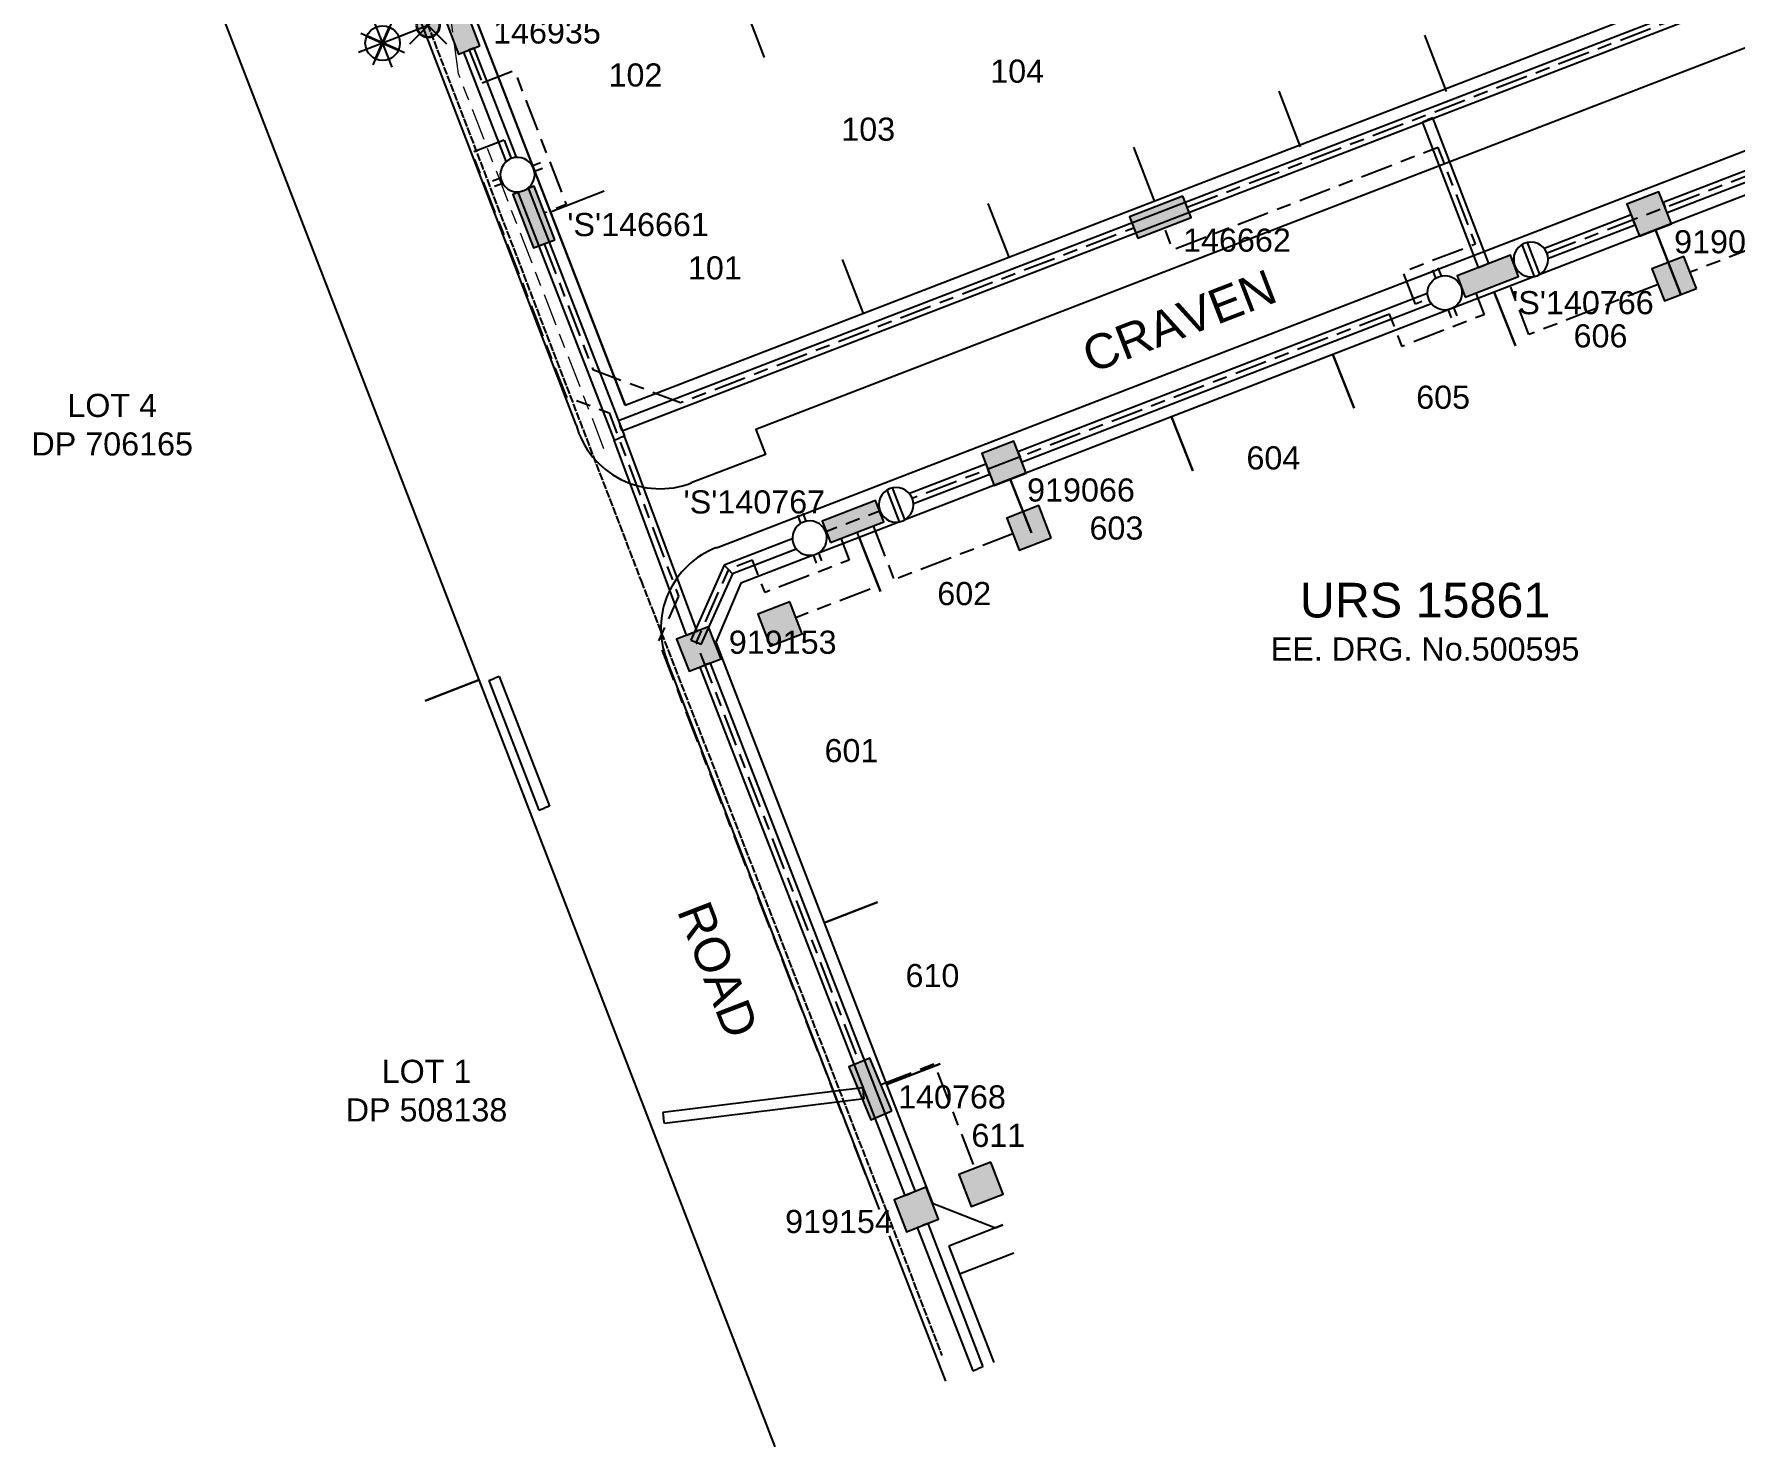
# Model space of a CAD drawing. Header units: metres. Extents: x 310835 to 311433, y 6270349 to 6270744.
# Drawn here: x 310904.3 to 311051.5, y 6270349.3 to 6270471.6 of the extents above; entities that cross this region are included whole.
import ezdxf
from ezdxf.enums import TextEntityAlignment as Align

# ---------------------------------------------------------------- set-up
doc = ezdxf.new("R2010")
doc.units = ezdxf.units.M
doc.header["$LTSCALE"] = 0.7
doc.linetypes.add('Cable Exist OH', pattern=[1, 1, 0])
doc.linetypes.add('Cable Exist UG', pattern=[8.2, 4, -1.2, 1.8, -1.2])
doc.layers.get('0').update_dxf_attribs({"color": 6})
for name, color, linetype in [('_User Miscellaneous11', 7, 'Continuous'), ('_User Miscellaneous6', 7, 'Continuous'), ('_User Miscellaneous7', 150, 'Continuous'), ('_User Miscellaneous8', 7, 'Continuous'), ('_User_HV_Exist', 7, 'Continuous'), ('_User_LV_Exist', 7, 'Continuous'), ('Cadastre Developer_SP_NEW', 4, 'Continuous'), ('Cadastre Land Parcels_SP_EXT', 4, 'Continuous'), ('Cadastre Roads_SP_EXT', 4, 'Continuous'), ('Cadastre Roads_SP_NEW', 8, 'Continuous'), ('Duct_SP_EXT', 4, 'Continuous'), ('Equip_LV_NEW', 5, 'Continuous'), ('Equip_SP_SL_EXT', 70, 'Continuous'), ('Mains_LV_NEW_T84', 2, 'Continuous'), ('Mains_SL_EXT', 70, 'Continuous'), ('SupportsUG_SP_LV_EXT', 7, 'Continuous'), ('SupportsUG_SP_LV_SL_EXT', 7, 'Continuous'), ('UG_Details_SP_MISC', 7, 'Continuous')]:
    doc.layers.add(name, color=color, linetype=linetype)
doc.layers.add('_User Miscellaneous12', color=7, linetype='Continuous', lineweight=35)
doc.layers.add('Features_HIDE', color=1, linetype='Continuous', plot=False)
doc.styles.add('ARIAL', font='arial.ttf', dxfattribs={"height": 2})
doc.styles.add('ARIAL 3.0', font='arial.ttf', dxfattribs={"height": 3})
doc.styles.add('COLUMN_LABEL', font='arial.ttf')
doc.styles.add('iecARIAL', font='arial.ttf', dxfattribs={"height": 2})
doc.styles.add('POLE_LABEL', font='arial.ttf')
doc.styles.get("Standard").update_dxf_attribs({"font": 'arial.ttf'})
doc.styles.add('style1', font='iso3098b.shx')
doc.linetypes.add('Cable New UG', pattern='A,8,-1,["x",style1,S=3.5,R=0,X=0.35,Y=-1],-3.5', length=12.5)

# ---------------------------------------------------------------- blocks, each defined once
blk = doc.blocks.new('PILLAR_EXT')
blk.add_hatch(color=256).paths.add_polyline_path([(-2.475, 2.49), (-2.475, 0.51), (2.475, 0.51), (2.475, 2.49)])
blk.add_lwpolyline([(-2.475, 0.51), (2.475, 0.51), (2.475, 2.49), (-2.475, 2.49)], close=True)
for tag, p, flags in [('OWNED_BY', (0, 1.3), 9), ('STATE', (0, 1.1), 9), ('SUPPORT_TYPE', (0, 0.9), 9), ('USAGE', (0, 0.7), 9), ('LEGEND', (0, 0.5), 9), ('LOCATION', (0, 0.3), 9), ('NOTES', (0, 0.1), 9), ('PARENT', (0, -0.1), 9), ('STREETNAME', (0, -0.3), 9), ('SUBURB', (0, -0.5), 1)]:
    blk.add_attdef(tag, p, '', height=0.2, dxfattribs=dict(flags=flags))
at = {"layer": '_User Miscellaneous6', "style": 'ARIAL', "flags": 8}
blk.add_attdef('ASSET_NUM', text='', height=2, dxfattribs=at).set_placement((1.5, 7.5), align=Align.TOP_LEFT)
blk = doc.blocks.new('*U37')
at = {"layer": '_User Miscellaneous7'}
blk.add_hatch(color=256, dxfattribs=at).paths.add_polyline_path([(-1.49, -4.51), (-1.49, -7.49), (1.48, -7.49), (1.48, -4.51)])
at = {"layer": '_User Miscellaneous8'}
blk.add_hatch(color=256, dxfattribs=at).paths.add_polyline_path([(-1.49, 1.48), (-1.49, -1.49), (1.48, -1.49), (1.48, 1.48)])
at = {"layer": '_User Miscellaneous7'}
blk.add_lwpolyline([(1.48, -7.49), (1.48, -4.51), (-1.49, -4.51), (-1.49, -7.49)], close=True, dxfattribs=at)
at = {"layer": '_User Miscellaneous8'}
blk.add_lwpolyline([(1.48, -1.49), (1.48, 1.48), (-1.49, 1.48), (-1.49, -1.49)], close=True, dxfattribs=at)
at = {"flags": 9}
for tag, style, p in [('STRUCTURE_PLANT_NUMBER', 'POLE_LABEL', (1.81, 0.03)), ('STREET_CODE', 'COLUMN_LABEL', (1.81, -0.2))]:
    blk.add_attdef(tag, text='', height=0.2, dxfattribs=dict(at, style=style)).set_placement(p, align=Align.MIDDLE_LEFT)
for tag, p in [('COLUMN_TYPE', (1.81, -0.4)), ('OWNED_BY', (1.81, -0.6)), ('STATE', (1.81, -0.8)), ('USAGE', (1.81, -1)), ('LEGEND', (1.81, -1.2)), ('LOCATION', (1.81, -1.4)), ('STREETNAME', (1.81, -1.6)), ('SUBURB', (1.81, -1.8)), ('NOTES', (1.81, -2))]:
    blk.add_attdef(tag, text='', height=0.2, dxfattribs=at).set_placement(p, align=Align.MIDDLE_LEFT)
at = {"flags": 1}
blk.add_attdef('Z', (1.81, -2.35), '', height=0.2, dxfattribs=at)
at = {"layer": '_User Miscellaneous6', "style": 'ARIAL', "flags": 8}
blk.add_attdef('ASSET_NUM', text='', height=2, dxfattribs=at).set_placement((2, 2), align=Align.MIDDLE_LEFT)
blk = doc.blocks.new('*U83')
at = {"layer": '_User Miscellaneous7'}
blk.add_hatch(color=256, dxfattribs=at).paths.add_polyline_path([(-2.01, -8.83), (0.96, -8.83), (0.96, -5.86), (-2.01, -5.86)])
at = {"layer": '_User Miscellaneous8'}
blk.add_hatch(color=256, dxfattribs=at).paths.add_polyline_path([(-1.49, -1.49), (1.48, -1.49), (1.48, 1.48), (-1.49, 1.48)])
at = {"layer": '_User Miscellaneous7'}
blk.add_lwpolyline([(0.96, -8.83), (0.96, -5.86), (-2.01, -5.86), (-2.01, -8.83)], close=True, dxfattribs=at)
at = {"layer": '_User Miscellaneous8'}
blk.add_lwpolyline([(1.48, -1.49), (1.48, 1.48), (-1.49, 1.48), (-1.49, -1.49)], close=True, dxfattribs=at)
at = {"flags": 9}
for tag, style, p in [('STRUCTURE_PLANT_NUMBER', 'POLE_LABEL', (1.81, 0.03)), ('STREET_CODE', 'COLUMN_LABEL', (1.81, -0.2))]:
    blk.add_attdef(tag, text='', height=0.2, dxfattribs=dict(at, style=style)).set_placement(p, align=Align.MIDDLE_LEFT)
for tag, p in [('COLUMN_TYPE', (1.81, -0.4)), ('OWNED_BY', (1.81, -0.6)), ('STATE', (1.81, -0.8)), ('USAGE', (1.81, -1)), ('LEGEND', (1.81, -1.2)), ('LOCATION', (1.81, -1.4)), ('STREETNAME', (1.81, -1.6)), ('SUBURB', (1.81, -1.8)), ('NOTES', (1.81, -2))]:
    blk.add_attdef(tag, text='', height=0.2, dxfattribs=at).set_placement(p, align=Align.MIDDLE_LEFT)
at = {"flags": 1}
blk.add_attdef('Z', (1.81, -2.35), '', height=0.2, dxfattribs=at)
at = {"layer": '_User Miscellaneous6', "style": 'ARIAL', "flags": 8}
blk.add_attdef('ASSET_NUM', text='', height=2, dxfattribs=at).set_placement((2, 2), align=Align.MIDDLE_LEFT)
blk = doc.blocks.new('LV_UG_LINKS_OPEN_NEW')
blk.add_wipeout([(-1.17, 0.93), (-1.28, 0.78), (-1.36, 0.61), (-1.43, 0.44), (-1.47, 0.25), (-1.49, 0.07), (-1.49, -0.12), (-1.46, -0.31), (-1.41, -0.49), (-1.34, -0.66), (-1.25, -0.82), (-1.13, -0.97), (-1, -1.11), (-0.86, -1.22), (-0.7, -1.32), (-0.53, -1.4), (-0.35, -1.45), (-0.16, -1.49), (0.03, -1.49), (0.21, -1.48), (0.4, -1.44), (0.57, -1.38), (0.74, -1.3), (0.9, -1.19), (1.04, -1.07), (1.17, -0.93), (1.28, -0.78), (1.36, -0.61), (1.43, -0.44), (1.47, -0.25), (1.49, -0.07), (1.49, 0.12), (1.46, 0.31), (1.41, 0.49), (1.34, 0.66), (1.25, 0.82), (1.13, 0.97), (1, 1.11), (0.86, 1.22), (0.7, 1.32), (0.53, 1.4), (0.35, 1.45), (0.16, 1.49), (-0.03, 1.49), (-0.21, 1.48), (-0.4, 1.44), (-0.57, 1.38), (-0.74, 1.3), (-0.9, 1.19), (-1.04, 1.07)])
for p, q in [((-0.25, 1.47), (-0.25, 2.22)), ((0.25, 1.47), (0.25, 2.22)), ((-0.25, -1.47), (-0.25, -2.22)), ((0.25, -1.47), (0.25, -2.22))]:
    blk.add_line(p, q)
blk.add_lwpolyline([(1.49, 0, 1), (-1.49, 0, 1)], format="xyb", close=True)
for tag, p, flags in [('ORIENTATION', (0, 0), 9), ('Z', (0, 0), 1), ('USAGE', (0, -0.2), 9), ('NOTES', (0, -0.4), 9)]:
    blk.add_attdef(tag, p, '', height=0.2, dxfattribs=dict(flags=flags))
blk = doc.blocks.new('A$C7DAD38F0')
at = {"layer": '_User Miscellaneous11', "color": 3, "style": 'ARIAL'}
blk.add_attdef('DRG_NO', text='', height=2, dxfattribs=at).set_placement((0, -4.23), align=Align.MIDDLE_CENTER)
at = {"layer": '_User Miscellaneous6', "color": 2, "style": 'ARIAL 3.0'}
blk.add_attdef('URS___', text='', height=3, dxfattribs=at).set_placement((0, 0), align=Align.MIDDLE_CENTER)
blk = doc.blocks.new('*U133')
for tag, flags, p in [('ACTUAL_STATUS', 9, (1.5, 0)), ('CONSTRUCTED_VOLTAGE', 9, (1.5, -0.2)), ('OPERATING_VOLTAGE', 9, (1.5, -0.6)), ('ORIENTATION', 9, (1.5, -0.8)), ('STATE', 9, (1.5, -1)), ('SWITCH_TYPE', 9, (1.5, -1.2)), ('NO_PHASES', 9, (1.5, -0.4)), ('USAGE', 9, (1.5, -1.4)), ('OWNED_BY', 9, (1.5, -1.8)), ('OPERATED_BY', 9, (1.5, -2)), ('TYPE', 9, (1.5, -2.6)), ('Z', 1, (1.5, -2.8)), ('NOTES', 9, (1.5, -1.6)), ('MAINTAINED_BY', 9, (1.5, -2.2)), ('NUMBER_OF_PHASES', 9, (1.5, -2.4))]:
    blk.add_attdef(tag, text='', height=0.2, dxfattribs=dict(flags=flags)).set_placement(p, align=Align.MIDDLE_LEFT)
blk.add_wipeout([(-2.3, 3.95), (-2.43, 3.81), (-2.53, 3.66), (-2.62, 3.49), (-2.68, 3.31), (-2.72, 3.13), (-2.74, 2.95), (-2.74, 2.76), (-2.71, 2.57), (-2.65, 2.39), (-2.58, 2.22), (-2.48, 2.06), (-2.37, 1.91), (-2.24, 1.78), (-2.09, 1.66), (-1.93, 1.57), (-1.75, 1.49), (-1.57, 1.44), (-1.39, 1.41), (-1.2, 1.4), (-1.01, 1.42), (-0.83, 1.46), (-0.66, 1.53), (-0.49, 1.61), (-0.33, 1.72), (-0.19, 1.84), (-0.07, 1.98), (0.04, 2.14), (0.12, 2.3), (0.19, 2.48), (0.23, 2.66), (0.24, 2.85), (0.24, 3.04), (0.21, 3.22), (0.16, 3.4), (0.08, 3.58), (-0.01, 3.74), (-0.13, 3.89), (-0.26, 4.02), (-0.41, 4.13), (-0.57, 4.23), (-0.74, 4.3), (-0.92, 4.36), (-1.11, 4.39), (-1.29, 4.39), (-1.48, 4.37), (-1.66, 4.33), (-1.84, 4.27), (-2.01, 4.18), (-2.16, 4.08)])
for p, q in [((-1.5, 1.42), (-1.5, 4.38)), ((-1, 1.42), (-1, 4.38))]:
    blk.add_line(p, q)
blk.add_circle((-1.25, 2.9), 1.5)
blk = doc.blocks.new('POLE_DEL')
h = blk.add_hatch(color=256)
edge = h.paths.add_edge_path()
edge.add_arc((0, 0), 1, 180, 360)
edge.add_arc((0, 0), 1, 0, 180)
blk.add_lwpolyline([(-1, 0, 1), (1, 0, 1)], format="xyb", close=True)
at = {"layer": '_User Miscellaneous11', "color": 2}
for p, q in [((-1.58, 1.58), (1.58, -1.58)), ((-1.58, -1.58), (1.58, 1.58))]:
    blk.add_line(p, q, dxfattribs=at)
for tag, height, flags, p in [('pNumber', 2.5, 8, (0, 2.07)), ('OWNED_BY', 0.2, 9, (0, -0.4)), ('SPECIAL_USE', 0.2, 9, (0, -0.6)), ('STATE', 0.2, 9, (0, -0.8)), ('cLV', 0.2, 9, (0, -1.2)), ('USAGE', 0.2, 9, (0, -1)), ('hDepth', 0.2, 9, (0, -1.4)), ('cHV', 0.2, 9, (0, -1.8)), ('hDia', 0.2, 9, (0, -1.6)), ('LBRACKET', 0.2, 9, (0, -2)), ('LExisting', 0.2, 9, (0, -2.2)), ('LANTNUMBER', 0.2, 9, (0, -2.4)), ('LOther', 0.2, 9, (0, -2.6)), ('LRemove', 0.2, 9, (0, -2.8)), ('LEGEND', 0.2, 9, (0, -3)), ('cLinedev', 0.2, 9, (0, -3.2)), ('pExisting', 0.2, 9, (0, -3.4)), ('PFNUMBER', 0.2, 9, (0, -3.6)), ('NEWPFNUMBER', 0.2, 9, (0, -3.8)), ('pFooting', 0.2, 9, (0, -4)), ('pNew', 0.2, 9, (0, -4.2)), ('cspan', 0.2, 9, (0, -5.6)), ('SUBURB', 0.2, 9, (0, -5.8)), ('pRelocate', 0.2, 9, (0, -4.6)), ('pRemove', 0.2, 9, (0, -4.8)), ('pReplace', 0.2, 9, (0, -5)), ('pStay', 0.2, 9, (0, -5.2)), ('pType', 0.2, 9, (0, -5.4)), ('STREETNAME', 0.2, 9, (0, -6)), ('LOCATION', 0.2, 9, (0, -6.2)), ('NOTES', 0.2, 9, (0, -6.4))]:
    blk.add_attdef(tag, text='', height=height, dxfattribs=dict(flags=flags)).set_placement(p, align=Align.MIDDLE_LEFT)
at = {"flags": 1}
blk.add_attdef('Z', (0, 0), '', height=0.2, dxfattribs=at)
at = {"style": 'POLE_LABEL', "flags": 9}
blk.add_attdef('STREET_CODE', text='', height=0.2, dxfattribs=at).set_placement((0, -0.2), align=Align.MIDDLE_LEFT)
at = {"layer": 'Features_HIDE', "style": 'POLE_LABEL', "flags": 8}
blk.add_attdef('ASSET_NUM', text='', height=2.5, dxfattribs=at).set_placement((2, 2), align=Align.MIDDLE_LEFT)
blk = doc.blocks.new('*U172')
for p, q in [((0, 1.97), (0, 6.47)), ((-1.06, 5.28), (-1.46, 5.68)), ((1.06, 5.28), (1.46, 5.68)), ((-2.25, 4.22), (2.25, 4.22)), ((-1.46, 2.76), (-1.06, 3.16)), ((1.46, 2.76), (1.06, 3.16)), ((0, 0), (0, 2.72)), ((0, 0), (0, 0))]:
    blk.add_line(p, q)
blk.add_circle((0, 4.22), 1.5)
at = {"layer": '_User Miscellaneous12'}
for p, q in [((1.06, 3.16), (-1.06, 5.28)), ((-1.06, 3.16), (1.06, 5.28))]:
    blk.add_line(p, q, dxfattribs=at)
at = {"style": 'iecARIAL', "flags": 8}
blk.add_attdef('ASSET_NUM', (1.5, 1.5), '', height=2.5, dxfattribs=at)
for tag, p, height, flags in [('CONSTRUCTED_VOLTAGE', (0, -0.2), 0.2, 9), ('CONTROL_TYPE', (0, -0.4), 0.2, 9), ('OPERATING_VOLTAGE', (0, -1.2), 0.2, 9), ('ORIENTATION', (0, -1.4), 0.2, 9), ('OWNED_BY', (0, -1.6), 0.2, 9), ('LANTERN_PURPOSE', (0, -0.6), 0.2, 9), ('LANTERN_TYPE', (0, -0.8), 0.2, 9), ('NO_PHASES', (0, -1), 0.2, 9), ('LNUMBER', (1.2, -2.8), 2.5, 8), ('STATE', (0, -1.8), 0.2, 9), ('CEXIST', (0, -2.2), 0.2, 9), ('CNEW', (0, -2.4), 0.2, 9), ('CNUMBER', (0, -2.6), 0.2, 9), ('CREMOVE', (0, -2.8), 0.2, 9), ('CREPLACE', (0, -3), 0.2, 9), ('USAGE', (0, -2), 0.2, 9), ('LKINGHEIGHT', (0, -3.2), 0.2, 9), ('LBRACKET', (0, -3.4), 0.2, 9), ('LBRACKETVOCAB', (0, -3.6), 0.2, 9), ('LCATEGORY', (0, -3.8), 0.2, 9), ('LCHARGE1', (0, -4), 0.2, 9), ('LCHARGE1PERCENT', (0, -4.2), 0.2, 9), ('LCHARGE2', (0, -4.4), 0.2, 9), ('LCHARGE2PERCENT', (0, -4.6), 0.2, 9), ('LCHARGE3', (0, -4.8), 0.2, 9), ('LCHARGE3PERCENT', (0, -5), 0.2, 9), ('LEXIST', (0, -5.2), 0.2, 9), ('LLAMP', (0, -5.4), 0.2, 9), ('LLAMPVOCAB', (0, -5.6), 0.2, 9), ('LMAST', (0, -5.8), 0.2, 9), ('LMASTVOCAB', (0, -6), 0.2, 9), ('LNEW', (0, -6.2), 0.2, 9), ('LANTNUMBER', (0, -6.4), 0.2, 9), ('LOUTREACH', (0, -6.8), 0.2, 9), ('LOUTREACHVOCAB', (0, -7), 0.2, 9), ('LRATECODE', (0, -7.2), 0.2, 9), ('LREMOVE', (0, -7.4), 0.2, 9), ('STREETNAME', (0, -8.8), 0.2, 9), ('SUBURB', (0, -9), 0.2, 1), ('LREPLACE', (0, -7.6), 0.2, 9), ('LTYPE', (0, -7.8), 0.2, 9), ('LTYPEVOCAB', (0, -8), 0.2, 9), ('LEGEND', (0, -8.2), 0.2, 9), ('LOCATION', (0, -8.4), 0.2, 9), ('NOTES', (0, -8.6), 0.2, 9)]:
    blk.add_attdef(tag, p, '', height=height, dxfattribs=dict(flags=flags))
blk = doc.blocks.new('*U174')
blk.add_wipeout([(-0.92, 0.93), (-1.03, 0.78), (-1.11, 0.61), (-1.18, 0.44), (-1.22, 0.25), (-1.24, 0.07), (-1.24, -0.12), (-1.21, -0.31), (-1.16, -0.49), (-1.09, -0.66), (-1, -0.82), (-0.88, -0.97), (-0.75, -1.11), (-0.61, -1.22), (-0.45, -1.32), (-0.28, -1.4), (-0.1, -1.45), (0.09, -1.49), (0.28, -1.49), (0.46, -1.48), (0.65, -1.44), (0.82, -1.38), (0.99, -1.3), (1.15, -1.19), (1.29, -1.07), (1.42, -0.93), (1.53, -0.78), (1.61, -0.61), (1.68, -0.44), (1.72, -0.25), (1.74, -0.07), (1.74, 0.12), (1.71, 0.31), (1.66, 0.49), (1.59, 0.66), (1.5, 0.82), (1.38, 0.97), (1.25, 1.11), (1.11, 1.22), (0.95, 1.32), (0.78, 1.4), (0.6, 1.45), (0.41, 1.49), (0.22, 1.49), (0.04, 1.48), (-0.15, 1.44), (-0.32, 1.38), (-0.49, 1.3), (-0.65, 1.19), (-0.79, 1.07)])
for p, q in [((0, 1.47), (0, 2.22)), ((0.5, 1.47), (0.5, 2.22)), ((0, -1.47), (0, -2.22)), ((0.5, -1.47), (0.5, -2.22))]:
    blk.add_line(p, q)
blk.add_lwpolyline([(1.74, 0, 1), (-1.24, 0, 1)], format="xyb", close=True)
for tag, p, flags in [('ORIENTATION', (0, 0), 9), ('Z', (0, 0), 1), ('USAGE', (0, -0.2), 9), ('NOTES', (0, -0.4), 9)]:
    blk.add_attdef(tag, p, '', height=0.2, dxfattribs=dict(flags=flags))

msp = doc.modelspace()

# ---------------------------------------------------------------- linework, layer by layer
at = {"layer": '_User_HV_Exist', "color": 7, "linetype": 'Cable Exist UG', "lineweight": 0, "flags": 128}
for points in [[(310941.02, 6270468.12), (310940.12, 6270474.77)], [(310953.59, 6270435.66), (310952.6, 6270438.29), (310941.02, 6270468.12)]]:
    msp.add_lwpolyline(points, dxfattribs=at)
at = {"layer": '_User_LV_Exist', "color": 7, "linetype": 'Cable Exist UG', "flags": 128}
for points in [[(311179.58, 6270475.03), (311180.09, 6270473.76), (311176.9, 6270472.48), (311171.31, 6270486.35), (311180.55, 6270490.06), (311172.93, 6270508.98), (311075.72, 6270471.44), (311071.75, 6270462.35), (311060.54, 6270457.9), (311055.11, 6270460.27), (311032.4, 6270451.5)], [(311004.07, 6270456.57), (311049.68, 6270474.16)], [(310941.95, 6270470.17), (310943.06, 6270467.32)], [(310943.06, 6270467.32), (310945.85, 6270468.4), (310950.34, 6270456.8), (310948.46, 6270456.07)], [(310944.96, 6270462.38), (310942.17, 6270461.3), (310950.33, 6270440.18), (310954.05, 6270438.79), (310960.06, 6270422.9), (310958.32, 6270419), (310977.1, 6270370.65)], [(310944.96, 6270462.38), (310945.58, 6270460.78)], [(311023.83, 6270448.19), (311022.75, 6270450.99), (311029.01, 6270453.4), (311025.8, 6270461.74), (311002.84, 6270452.88), (311002.11, 6270454.78)], [(310948.43, 6270453.41), (310952.64, 6270442.52), (310960.24, 6270439.67), (310999.45, 6270454.79)], [(311053.59, 6270453.25), (311047.6, 6270450.94)], [(311027.78, 6270449.71), (311023.83, 6270448.19)], [(311044.83, 6270449.87), (311033.65, 6270445.55), (311031.85, 6270450.22)], [(311029.05, 6270449.14), (311029.77, 6270447.27), (311022.67, 6270444.52), (311021.59, 6270447.32)], [(311021.59, 6270447.32), (310980.27, 6270431.36)], [(310976.9, 6270429), (310978.71, 6270424.32)], [(310974.1, 6270427.92), (310974.83, 6270426.04), (310967.54, 6270423.23), (310966.46, 6270426.03), (310964.38, 6270425.22), (310961.57, 6270418.92), (310975.69, 6270382.56)], [(310975.5, 6270428.46), (310977.31, 6270423.78), (310970.22, 6270421.05)], [(310989, 6270428.3), (310978.71, 6270424.33)], [(310977.57, 6270380.66), (310982.17, 6270382.45), (310985.69, 6270373.41)]]:
    msp.add_lwpolyline(points, dxfattribs=at)
at = {"layer": 'Cadastre Developer_SP_NEW'}
for p, q in [((310955.44, 6270439.43), (310939.43, 6270480.86)), ((310955.44, 6270439.43), (311051.43, 6270476.48)), ((310942.44, 6270473.08), (310955.44, 6270439.43))]:
    msp.add_line(p, q, dxfattribs=at)
at = {"layer": 'Cadastre Developer_SP_NEW', "flags": 128}
for points in [[(310965.68, 6270474.19), (310967.48, 6270469.52)], [(311024.61, 6270471.46), (311026.49, 6270466.59)], [(311012.01, 6270466.6), (311013.86, 6270461.8)], [(310999.42, 6270461.75), (311001.24, 6270457.02)], [(310948.97, 6270456.17), (310953.63, 6270457.98)], [(310986.83, 6270456.89), (310988.63, 6270452.24)], [(310974.23, 6270452.04), (310976.03, 6270447.38)]]:
    msp.add_lwpolyline(points, dxfattribs=at)
at = {"layer": 'Cadastre Land Parcels_SP_EXT', "linetype": 'Continuous'}
for p, q in [((310942.8, 6270415.67), (310910.99, 6270498.06)), ((311055.08, 6270458.65), (311044.59, 6270454.6)), ((311044.59, 6270454.6), (311030.63, 6270449.21)), ((311046.8, 6270449.02), (311044.59, 6270454.6)), ((311044.59, 6270454.6), (311046.8, 6270449.02)), ((311030.63, 6270449.21), (311016.68, 6270443.82)), ((311030.63, 6270449.21), (311032.47, 6270444.56)), ((311032.47, 6270444.56), (311030.63, 6270449.21)), ((311016.68, 6270443.82), (311002.72, 6270438.42)), ((311018.51, 6270439.17), (311016.68, 6270443.82)), ((311016.68, 6270443.82), (311018.51, 6270439.17)), ((311002.72, 6270438.42), (310988.76, 6270433.03)), ((311004.56, 6270433.77), (311002.72, 6270438.42)), ((311002.72, 6270438.42), (311004.56, 6270433.77)), ((310988.76, 6270433.03), (310975.69, 6270427.98)), ((310990.6, 6270428.38), (310988.76, 6270433.03)), ((310988.76, 6270433.03), (310990.6, 6270428.38)), ((310975.69, 6270427.98), (310965.45, 6270424.03)), ((310977.52, 6270423.33), (310975.69, 6270427.98)), ((310975.69, 6270427.98), (310977.52, 6270423.33)), ((310965.45, 6270424.03), (310963.29, 6270418.93)), ((310963.29, 6270418.93), (310972.65, 6270394.66)), ((310942.8, 6270415.67), (310938.13, 6270413.87)), ((310938.13, 6270413.87), (310942.8, 6270415.67)), ((310968.42, 6270349.3), (310942.8, 6270415.67)), ((310977.27, 6270396.45), (310972.65, 6270394.66)), ((310972.65, 6270394.66), (310977.27, 6270396.45)), ((310972.65, 6270394.66), (310978.05, 6270380.66)), ((310982.71, 6270382.46), (310978.05, 6270380.66)), ((310978.05, 6270380.66), (310982.71, 6270382.46)), ((310978.05, 6270380.66), (310982.02, 6270370.39)), ((310982.02, 6270370.39), (310987.49, 6270368.27)), ((310987.49, 6270368.27), (310983.46, 6270366.66)), ((310988.13, 6270368.51), (310987.49, 6270368.27)), ((310987.49, 6270368.27), (310988.13, 6270368.51)), ((310983.46, 6270366.66), (310984.38, 6270364.28)), ((310984.38, 6270364.28), (310989.07, 6270366.09)), ((310984.38, 6270364.28), (310987.34, 6270356.6))]:
    msp.add_line(p, q, dxfattribs=at)
at = {"layer": 'Cadastre Roads_SP_NEW'}
msp.add_line((310931.06, 6270489.96), (310951.18, 6270437.75), dxfattribs=at)
at = {"layer": 'Cadastre Roads_SP_NEW', "flags": 128}
for points in [[(311071.43, 6270475.41), (311070.65, 6270477.43), (310966.74, 6270437.33), (310967.57, 6270435.18), (310961.16, 6270432.71)], [(310963.33, 6270427.11), (311054.18, 6270462.17)], [(310959.03, 6270417.41), (310977.41, 6270369.84)], [(310978.28, 6270367.58), (310983.15, 6270354.99)]]:
    msp.add_lwpolyline(points, dxfattribs=at)
at = {"layer": 'Cadastre Roads_SP_NEW'}
for centre, radius, start, end in [((310958.47, 6270439.77), 7.56, 195.5105, 290.9084), ((310966.03, 6270420.12), 7.5, 111.1005, 201.1251)]:
    msp.add_arc(centre, radius, start, end, dxfattribs=at)
at = {"layer": 'Duct_SP_EXT'}
for p, q in [((310943.64, 6270415.62), (310944.09, 6270415.8)), ((310943.64, 6270415.62), (310947.98, 6270404.39)), ((310944.54, 6270415.97), (310944.09, 6270415.8)), ((310944.54, 6270415.97), (310948.88, 6270404.74)), ((310947.98, 6270404.39), (310948.43, 6270404.56)), ((310948.88, 6270404.74), (310948.43, 6270404.56)), ((310975.99, 6270380.37), (310958.71, 6270378.24)), ((310975.99, 6270380.37), (310976.05, 6270379.9)), ((310976.11, 6270379.42), (310958.83, 6270377.29)), ((310976.11, 6270379.42), (310976.05, 6270379.9)), ((310958.71, 6270378.24), (310958.77, 6270377.77)), ((310958.83, 6270377.29), (310958.77, 6270377.77))]:
    msp.add_line(p, q, dxfattribs=at)
at = {"layer": 'Mains_LV_NEW_T84', "linetype": 'Cable New UG', "flags": 128}
msp.add_lwpolyline([(310941.93, 6270470.23), (310941.98, 6270470.1)], dxfattribs=at)
at = {"layer": 'Mains_SL_EXT', "linetype": 'Cable Exist OH'}
for points in [[(310915.73, 6270530.93), (310935.46, 6270479.9), (310956.81, 6270424.25)], [(310956.81, 6270424.25), (310977.53, 6270371.02), (310982.85, 6270357.2)]]:
    msp.add_lwpolyline(points, dxfattribs=at)
at = {"layer": 'UG_Details_SP_MISC'}
for p, q in [((310954.85, 6270438.11), (311049.5, 6270474.61)), ((310955.19, 6270437.21), (311049.85, 6270473.71)), ((310941.44, 6270469.98), (310941.89, 6270470.15)), ((310941.44, 6270469.98), (310954.48, 6270436.4)), ((310942.34, 6270470.32), (310941.89, 6270470.15)), ((310942.34, 6270470.32), (310955.38, 6270436.75)), ((311024.43, 6270463.95), (311024.88, 6270464.12)), ((311029.29, 6270451.36), (311024.43, 6270463.95)), ((311025.33, 6270464.29), (311024.88, 6270464.12)), ((311030.18, 6270451.7), (311025.33, 6270464.29)), ((311055.13, 6270460.79), (311045.26, 6270456.98)), ((311055.1, 6270459.75), (311045.61, 6270456.08)), ((311045.26, 6270456.98), (311045.43, 6270456.53)), ((311042.49, 6270455.91), (311032.23, 6270451.94)), ((311042.49, 6270455.91), (311042.66, 6270455.46)), ((311042.84, 6270455.01), (311042.66, 6270455.46)), ((311045.61, 6270456.08), (311045.43, 6270456.53)), ((311042.84, 6270455.01), (311032.57, 6270451.05)), ((311029.29, 6270451.36), (311029.74, 6270451.53)), ((311030.18, 6270451.7), (311029.74, 6270451.53)), ((311032.23, 6270451.94), (311032.4, 6270451.5)), ((311032.57, 6270451.05), (311032.4, 6270451.5)), ((311027.61, 6270450.16), (310989.43, 6270435.4)), ((311027.96, 6270449.27), (310989.78, 6270434.51)), ((311027.61, 6270450.16), (311027.78, 6270449.71)), ((311027.96, 6270449.27), (311027.78, 6270449.71)), ((310954.85, 6270438.11), (310955.02, 6270437.66)), ((310955.19, 6270437.21), (310955.02, 6270437.66)), ((310954.48, 6270436.41), (310954.93, 6270436.58)), ((310954.48, 6270436.4), (310954.93, 6270436.58)), ((310960.76, 6270419.54), (310954.48, 6270436.41)), ((310955.38, 6270436.75), (310954.93, 6270436.58)), ((310955.38, 6270436.75), (310954.93, 6270436.58)), ((310961.66, 6270419.87), (310955.38, 6270436.75)), ((310989.43, 6270435.4), (310989.61, 6270434.95)), ((310989.78, 6270434.51), (310989.61, 6270434.95)), ((310986.66, 6270434.34), (310977.28, 6270430.72)), ((310987, 6270433.45), (310977.63, 6270429.83)), ((310986.66, 6270434.34), (310986.83, 6270433.9)), ((310987, 6270433.45), (310986.83, 6270433.9)), ((310977.28, 6270430.72), (310977.45, 6270430.27)), ((310977.63, 6270429.83), (310977.45, 6270430.27)), ((310972.66, 6270428.94), (310964.02, 6270425.6)), ((310972.66, 6270428.94), (310972.84, 6270428.49)), ((310973.01, 6270428.04), (310964.74, 6270424.85)), ((310973.01, 6270428.04), (310972.84, 6270428.49)), ((310964.02, 6270425.6), (310961.13, 6270419.11)), ((310964.74, 6270424.85), (310962, 6270418.72)), ((310964.02, 6270425.6), (310964.38, 6270425.22)), ((310964.74, 6270424.85), (310964.38, 6270425.22)), ((310961.66, 6270419.87), (310961.21, 6270419.7)), ((310960.76, 6270419.54), (310961.21, 6270419.7)), ((310961.13, 6270419.11), (310961.57, 6270418.92)), ((310962, 6270418.72), (310961.57, 6270418.92)), ((310961.9, 6270416.78), (310962.34, 6270416.96)), ((310962.79, 6270417.13), (310962.34, 6270416.96)), ((310962.79, 6270417.13), (310980.54, 6270371.41)), ((310961.9, 6270416.78), (310979.65, 6270371.07)), ((310979.65, 6270371.07), (310980.09, 6270371.24)), ((310980.54, 6270371.41), (310980.09, 6270371.24)), ((310980.72, 6270368.3), (310981.17, 6270368.47)), ((310980.72, 6270368.3), (310985.51, 6270355.9)), ((310981.62, 6270368.64), (310981.17, 6270368.47)), ((310981.62, 6270368.64), (310986.4, 6270356.24)), ((310985.51, 6270355.9), (310985.96, 6270356.07)), ((310986.4, 6270356.24), (310985.96, 6270356.07))]:
    msp.add_line(p, q, dxfattribs=at)

# ---------------------------------------------------------------- block references
at = {"layer": '_User Miscellaneous12', "ltscale": 0.5}
msp.add_blockref('POLE_DEL', (310938.39, 6270472.29), dxfattribs=at)
at = {"layer": '_User Miscellaneous12'}
msp.add_blockref('A$C7DAD38F0', (311024.66, 6270422.57), dxfattribs=at).add_auto_attribs({'URS___': 'URS 15861', 'DRG_NO': 'EE. DRG. No.500595'})
at = {"layer": 'Equip_SP_SL_EXT', "rotation": 111.1136271142085}
msp.add_blockref('*U172', (310938.39, 6270472.29), dxfattribs=at)
at = {"layer": 'SupportsUG_SP_LV_EXT'}
ref = msp.add_blockref('PILLAR_EXT', (310942.46, 6270473.02), dxfattribs=dict(at, rotation=111.1349252292349))
ref.add_attrib('ASSET_NUM_001', '146935', (310944.01, 6270470.73), dxfattribs={"layer": '_User Miscellaneous6', "height": 2, "style": 'ARIAL'})
ref = msp.add_blockref('PILLAR_EXT', (310948.94, 6270456.25), dxfattribs=dict(at, rotation=111.1349252292349))
ref.add_attrib('ASSET_NUM_001', "'S'146661", (310950.43, 6270454.07), dxfattribs={"layer": '_User Miscellaneous6', "height": 2, "style": 'ARIAL'})
ref = msp.add_blockref('PILLAR_EXT', (311001.21, 6270457.1), dxfattribs=dict(at, rotation=201.1041669044702))
ref.add_attrib('ASSET_NUM_001', '146662', (311003.72, 6270452.72), dxfattribs={"layer": '_User Miscellaneous6', "height": 2, "style": 'ARIAL'})
ref = msp.add_blockref('PILLAR_EXT', (311030.63, 6270449.21), dxfattribs=dict(at, rotation=21.12084840512881))
ref.add_attrib('ASSET_NUM_001', "'S'140766", (311032.19, 6270447.31), dxfattribs={"layer": '_User Miscellaneous6', "height": 2, "style": 'ARIAL'})
ref = msp.add_blockref('PILLAR_EXT', (310978.04, 6270380.86), dxfattribs=dict(at, rotation=112.5625234392021))
ref.add_attrib('ASSET_NUM_001', '140768', (310979.06, 6270378.59), dxfattribs={"layer": '_User Miscellaneous6', "height": 2, "style": 'ARIAL'})
at = {"layer": 'SupportsUG_SP_LV_SL_EXT'}
ref = msp.add_blockref('*U37', (311044.05, 6270455.98), dxfattribs=dict(at, rotation=21.21022611501434))
ref.add_attrib('ASSET_NUM_001', '919064', (311046.21, 6270452.58), dxfattribs={"layer": '_User Miscellaneous6', "height": 2, "style": 'ARIAL'})
ref = msp.add_blockref('*U37', (310988.22, 6270434.42), dxfattribs=dict(at, rotation=21.21022610441897))
ref.add_attrib('ASSET_NUM_001', '919066', (310990.22, 6270431.1), dxfattribs={"layer": '_User Miscellaneous6', "height": 2, "style": 'ARIAL'})
ref = msp.add_blockref('*U83', (310961.81, 6270418.34), dxfattribs=dict(at, rotation=111.2102261150343))
ref.add_attrib('ASSET_NUM_001', '919153', (310964.41, 6270417.93), dxfattribs={"layer": '_User Miscellaneous6', "height": 2, "style": 'ARIAL'})
ref = msp.add_blockref('*U37', (310980.63, 6270369.85), dxfattribs=dict(at, rotation=111.2102260996947))
ref.add_attrib('ASSET_NUM_001', '919154', (310969.28, 6270367.81), dxfattribs={"layer": '_User Miscellaneous6', "height": 2, "style": 'ARIAL'})

# ---------------------------------------------------------------- texts
at = {"layer": 'Cadastre Developer_SP_NEW', "style": 'ARIAL'}
for s, p in [('606', (311039.84, 6270444.44)), ('605', (311026.22, 6270439.13)), ('604', (311011.53, 6270433.88)), ('603', (310997.95, 6270427.81)), ('602', (310984.78, 6270422.14)), ('601', (310975.02, 6270408.55)), ('610', (310982.03, 6270389.09)), ('611', (310987.73, 6270375.26))]:
    msp.add_text(s, height=2, dxfattribs=at).set_placement(p, align=Align.CENTER)
at = {"layer": 'Cadastre Developer_SP_NEW', "char_height": 2, "width": 29.7501, "attachment_point": 2, "style": 'ARIAL'}
for s, insert in [('LOT 4\\PDP 706165', (310911.05, 6270440.42)), ('LOT 1\\PDP 508138', (310938.25, 6270382.8))]:
    msp.add_mtext(s, dxfattribs=dict(at, insert=insert))
at = {"layer": 'Cadastre Land Parcels_SP_EXT'}
for s, p in [('102', (310954, 6270467.01)), ('104', (310987.03, 6270467.34)), ('103', (310974.14, 6270462.32)), ('101', (310960.87, 6270450.32))]:
    msp.add_text(s, height=2, dxfattribs=at).set_placement(p)
at = {"layer": 'Cadastre Roads_SP_EXT'}
for s, rotation, p in [('CRAVEN', 21.1088, (310995.78, 6270442.18)), ('ROAD', 291.1088, (310959.9, 6270395.7))]:
    msp.add_text(s, height=3, rotation=rotation, dxfattribs=at).set_placement(p)

# ---------------------------------------------------------------- next in the draw order: block references
at = {"layer": 'Equip_LV_NEW', "linetype": 'Cable Exist UG', "lineweight": 0, "ltscale": 0.5}
for p, rotation in [((310946.12, 6270459.39), 291.1380552338986), ((310971.4, 6270427.94), 201.1184498558664)]:
    msp.add_blockref('LV_UG_LINKS_OPEN_NEW', p, dxfattribs=dict(at, rotation=rotation))
at = {"layer": 'Equip_LV_NEW', "linetype": 'Cable Exist OH', "lineweight": 0, "xscale": -1, "rotation": 21.12616242805736}
msp.add_blockref('*U133', (311033.7, 6270448.89), dxfattribs=at)
at = {"layer": 'Equip_LV_NEW', "linetype": 'Cable Exist UG', "lineweight": 0, "ltscale": 0.5, "xscale": -1, "rotation": 201.1232469686433}
msp.add_blockref('*U174', (311026.13, 6270449.07), dxfattribs=at)

# ---------------------------------------------------------------- next in the draw order: linework, layer by layer
at = {"layer": '_User_LV_Exist', "color": 7, "linetype": 'Cable Exist UG', "flags": 128}
msp.add_lwpolyline([(310979.11, 6270430.91), (310972.79, 6270428.47)], dxfattribs=at)

# ---------------------------------------------------------------- next in the draw order: block references
at = {"layer": 'SupportsUG_SP_LV_EXT'}
ref = msp.add_blockref('PILLAR_EXT', (310975.69, 6270427.98), dxfattribs=dict(at, rotation=21.10414844334285))
ref.add_attrib('ASSET_NUM_001', "'S'140767", (310960.49, 6270430.07), dxfattribs={"layer": '_User Miscellaneous6', "height": 2, "style": 'ARIAL'})

# ---------------------------------------------------------------- next in the draw order: block references
at = {"layer": 'Equip_LV_NEW', "linetype": 'Cable Exist OH', "lineweight": 0, "xscale": -1, "rotation": 21.12616242805736}
msp.add_blockref('*U133', (310978.76, 6270427.67), dxfattribs=at)

doc.saveas('drawing.dxf')
